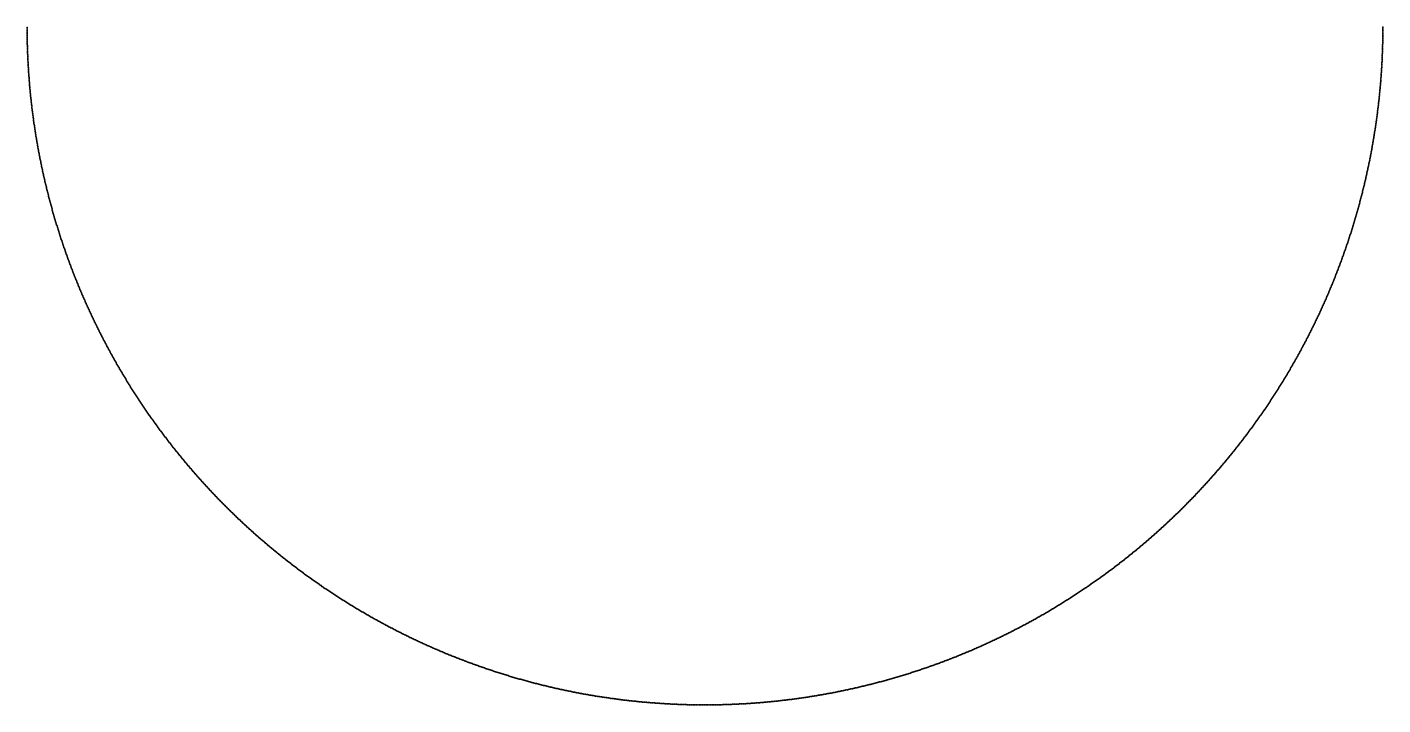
# Model space of a CAD drawing. Header units: metres. Extents: x -238 to 238, y -238 to 238.
# Drawn here: x -237.8 to 237.6, y -237.8 to -0.1 of the extents above; entities that cross this region are included whole.
import ezdxf

# ---------------------------------------------------------------- set-up
doc = ezdxf.new("R2010")
doc.units = ezdxf.units.M

msp = doc.modelspace()

# ---------------------------------------------------------------- linework, layer by layer
for p in [(-237.81, -0.34), (-237.81, -0.76), (-237.81, -1.17), (-237.81, -1.59), (-237.81, -2), (-237.8, -2.42), (-237.8, -2.83), (-237.79, -3.25), (-237.79, -3.66), (-237.78, -4.08), (-237.77, -4.49), (237.6, -4.71), (237.61, -3.88), (237.61, -4.3), (237.62, -3.47), (237.63, -2.22), (237.63, -2.64), (237.63, -3.05), (237.63, -3.05), (237.64, -0.56), (237.64, -0.98), (237.64, -1.39), (237.64, -1.81), (237.65, -0.15), (-237.76, -4.91), (-237.76, -5.32), (-237.75, -5.74), (-237.74, -6.15), (-237.72, -6.57), (-237.71, -6.98), (-237.7, -7.4), (-237.69, -7.81), (-237.67, -8.23), (-237.66, -8.64), (-237.64, -9.06), (-237.63, -9.47), (237.47, -9.28), (237.49, -8.86), (237.5, -8.45), (237.51, -8.04), (237.53, -7.62), (237.54, -7.21), (237.55, -6.79), (237.56, -6.38), (237.57, -5.96), (237.58, -5.54), (237.59, -5.13), (-237.61, -9.89), (-237.59, -10.3), (-237.57, -10.72), (-237.56, -11.13), (-237.54, -11.55), (-237.52, -11.96), (-237.49, -12.38), (-237.47, -12.79), (-237.45, -13.21), (-237.43, -13.62), (-237.4, -14.04), (237.22, -14.26), (237.25, -13.84), (237.27, -13.43), (237.29, -13.01), (237.32, -12.6), (237.34, -12.18), (237.36, -11.77), (237.38, -11.35), (237.4, -10.94), (237.42, -10.52), (237.44, -10.11), (237.45, -9.69), (-237.38, -14.45), (-237.35, -14.86), (-237.33, -15.28), (-237.3, -15.69), (-237.27, -16.11), (-237.24, -16.52), (-237.21, -16.94), (-237.18, -17.35), (-237.15, -17.76), (-237.12, -18.18), (-237.09, -18.59), (-237.06, -19.01), (236.9, -18.81), (236.94, -18.4), (236.97, -17.98), (237, -17.57), (237.03, -17.16), (237.06, -16.74), (237.09, -16.33), (237.12, -15.91), (237.14, -15.5), (237.17, -15.08), (237.2, -14.67), (-237.02, -19.42), (-236.99, -19.83), (-236.95, -20.25), (-236.92, -20.66), (-236.88, -21.07), (-236.85, -21.49), (-236.81, -21.9), (-236.77, -22.31), (-236.73, -22.73), (-236.69, -23.14), (-236.65, -23.55), (236.5, -23.36), (236.54, -22.95), (236.58, -22.53), (236.62, -22.12), (236.66, -21.71), (236.7, -21.29), (236.73, -20.88), (236.77, -20.47), (236.8, -20.05), (236.84, -19.64), (236.87, -19.23), (-236.61, -23.97), (-236.57, -24.38), (-236.52, -24.79), (-236.48, -25.21), (-236.44, -25.62), (-236.39, -26.03), (-236.34, -26.44), (-236.3, -26.86), (-236.25, -27.27), (-236.2, -27.68), (-236.15, -28.09), (-236.11, -28.51), (235.96, -28.31), (236.01, -27.9), (236.06, -27.49), (236.1, -27.08), (236.15, -26.66), (236.2, -26.25), (236.24, -25.84), (236.29, -25.43), (236.33, -25.01), (236.37, -24.6), (236.42, -24.19), (236.46, -23.77), (-236.06, -28.92), (-236, -29.33), (-235.95, -29.74), (-235.9, -30.15), (-235.85, -30.57), (-235.79, -30.98), (-235.74, -31.39), (-235.69, -31.8), (-235.63, -32.21), (-235.57, -32.62), (-235.52, -33.04), (235.31, -33.25), (235.37, -32.84), (235.43, -32.43), (235.49, -32.02), (235.54, -31.61), (235.6, -31.2), (235.65, -30.79), (235.7, -30.37), (235.76, -29.96), (235.81, -29.55), (235.86, -29.14), (235.91, -28.73), (-235.46, -33.45), (-235.4, -33.86), (-235.34, -34.27), (-235.28, -34.68), (-235.22, -35.09), (-235.16, -35.5), (-235.09, -35.91), (-235.03, -36.32), (-234.97, -36.73), (-234.9, -37.14), (-234.84, -37.55), (-234.77, -37.96), (234.63, -37.77), (234.7, -37.36), (234.76, -36.95), (234.83, -36.54), (234.89, -36.13), (234.95, -35.72), (235.02, -35.31), (235.08, -34.9), (235.14, -34.49), (235.2, -34.08), (235.26, -33.66), (-234.71, -38.37), (-234.64, -38.78), (-234.57, -39.19), (-234.5, -39.6), (-234.43, -40.01), (-234.36, -40.42), (-234.29, -40.83), (-234.22, -41.24), (-234.15, -41.65), (-234.08, -42.05), (-234, -42.46), (233.79, -42.68), (233.86, -42.27), (233.94, -41.86), (234.01, -41.45), (234.08, -41.05), (234.15, -40.64), (234.22, -40.23), (234.29, -39.82), (234.36, -39.41), (234.43, -39), (234.5, -38.59), (234.57, -38.18), (-233.93, -42.87), (-233.85, -43.28), (-233.78, -43.69), (-233.7, -44.1), (-233.62, -44.5), (-233.54, -44.91), (-233.47, -45.32), (-233.39, -45.73), (-233.31, -46.13), (-233.23, -46.54), (-233.14, -46.95), (-233.06, -47.36), (232.93, -47.16), (233.01, -46.76), (233.09, -46.35), (233.17, -45.94), (233.25, -45.54), (233.33, -45.13), (233.41, -44.72), (233.49, -44.31), (233.56, -43.9), (233.64, -43.5), (233.72, -43.09), (-232.98, -47.76), (-232.9, -48.17), (-232.81, -48.58), (-232.73, -48.98), (-232.64, -49.39), (-232.55, -49.79), (-232.47, -50.2), (-232.38, -50.61), (-232.29, -51.01), (-232.2, -51.42), (-232.11, -51.82), (-232.02, -52.23), (231.89, -52.04), (231.98, -51.63), (232.07, -51.23), (232.16, -50.82), (232.25, -50.42), (232.33, -50.01), (232.42, -49.6), (232.51, -49.2), (232.59, -48.79), (232.68, -48.39), (232.76, -47.98), (232.85, -47.57), (-231.93, -52.63), (-231.84, -53.04), (-231.74, -53.44), (-231.65, -53.85), (-231.56, -54.25), (-231.46, -54.66), (-231.37, -55.06), (-231.27, -55.46), (-231.17, -55.87), (-231.07, -56.27), (-230.98, -56.67), (230.75, -56.89), (230.85, -56.48), (230.95, -56.08), (231.04, -55.68), (231.14, -55.27), (231.24, -54.87), (231.33, -54.47), (231.43, -54.06), (231.52, -53.66), (231.61, -53.25), (231.71, -52.85), (231.8, -52.44), (-230.88, -57.08), (-230.78, -57.48), (-230.68, -57.88), (-230.57, -58.29), (-230.47, -58.69), (-230.37, -59.09), (-230.27, -59.49), (-230.16, -59.89), (-230.06, -60.3), (-229.95, -60.7), (-229.85, -61.1), (-229.74, -61.5), (229.51, -61.71), (229.61, -61.31), (229.72, -60.91), (229.83, -60.51), (229.93, -60.11), (230.04, -59.71), (230.14, -59.3), (230.24, -58.9), (230.35, -58.5), (230.45, -58.1), (230.55, -57.69), (230.65, -57.29), (-229.63, -61.9), (-229.52, -62.3), (-229.41, -62.7), (-229.3, -63.1), (-229.19, -63.5), (-229.08, -63.9), (-228.97, -64.3), (-228.86, -64.7), (-228.74, -65.1), (-228.63, -65.5), (-228.52, -65.9), (-228.4, -66.3), (228.16, -66.51), (228.28, -66.11), (228.4, -65.71), (228.51, -65.31), (228.62, -64.91), (228.74, -64.51), (228.85, -64.11), (228.96, -63.71), (229.07, -63.31), (229.18, -62.91), (229.29, -62.51), (229.4, -62.11), (-228.28, -66.7), (-228.17, -67.1), (-228.05, -67.49), (-227.93, -67.89), (-227.81, -68.29), (-227.69, -68.69), (-227.57, -69.09), (-227.45, -69.48), (-227.33, -69.88), (-227.21, -70.28), (-227.09, -70.67), (-226.96, -71.07), (226.72, -71.28), (226.85, -70.88), (226.97, -70.49), (227.09, -70.09), (227.21, -69.69), (227.34, -69.3), (227.46, -68.9), (227.58, -68.5), (227.7, -68.1), (227.81, -67.71), (227.93, -67.31), (228.05, -66.91), (-226.84, -71.47), (-226.71, -71.86), (-226.59, -72.26), (-226.46, -72.65), (-226.33, -73.05), (-226.21, -73.44), (-226.08, -73.84), (-225.95, -74.23), (-225.82, -74.63), (-225.69, -75.02), (-225.56, -75.41), (-225.43, -75.81), (225.18, -76.02), (225.31, -75.62), (225.44, -75.23), (225.57, -74.84), (225.71, -74.44), (225.83, -74.05), (225.96, -73.65), (226.09, -73.26), (226.22, -72.86), (226.35, -72.47), (226.47, -72.07), (226.6, -71.67), (-225.29, -76.2), (-225.16, -76.6), (-225.03, -76.99), (-224.89, -77.38), (-224.76, -77.77), (-224.62, -78.17), (-224.48, -78.56), (-224.35, -78.95), (-224.21, -79.34), (-224.07, -79.73), (-223.93, -80.12), (-223.79, -80.51), (223.54, -80.72), (223.68, -80.33), (223.82, -79.94), (223.96, -79.55), (224.1, -79.16), (224.23, -78.76), (224.37, -78.37), (224.51, -77.98), (224.64, -77.59), (224.78, -77.2), (224.91, -76.8), (225.05, -76.41), (-223.65, -80.9), (-223.51, -81.3), (-223.36, -81.69), (-223.22, -82.07), (-223.08, -82.46), (-222.93, -82.85), (-222.79, -83.24), (-222.64, -83.63), (-222.5, -84.02), (-222.35, -84.41), (-222.2, -84.8), (-222.05, -85.18), (-221.91, -85.57), (221.8, -85.39), (221.95, -85), (222.1, -84.61), (222.24, -84.23), (222.39, -83.84), (222.54, -83.45), (222.68, -83.06), (222.83, -82.67), (222.97, -82.28), (223.11, -81.89), (223.26, -81.5), (223.4, -81.11), (-221.76, -85.96), (-221.61, -86.35), (-221.45, -86.73), (-221.3, -87.12), (-221.15, -87.51), (-221, -87.89), (-220.84, -88.28), (-220.69, -88.66), (-220.53, -89.05), (-220.38, -89.43), (-220.22, -89.82), (-220.07, -90.2), (219.96, -90.02), (220.12, -89.64), (220.28, -89.25), (220.43, -88.87), (220.59, -88.48), (220.74, -88.1), (220.89, -87.71), (221.05, -87.32), (221.2, -86.94), (221.35, -86.55), (221.5, -86.16), (221.65, -85.78), (-219.91, -90.59), (-219.75, -90.97), (-219.59, -91.35), (-219.43, -91.74), (-219.27, -92.12), (-219.11, -92.5), (-218.95, -92.88), (-218.79, -93.27), (-218.62, -93.65), (-218.46, -94.03), (-218.29, -94.41), (-218.13, -94.79), (217.86, -94.99), (218.03, -94.61), (218.19, -94.23), (218.36, -93.85), (218.52, -93.47), (218.68, -93.09), (218.85, -92.7), (219.01, -92.32), (219.17, -91.94), (219.33, -91.56), (219.49, -91.17), (219.65, -90.79), (219.81, -90.4), (-217.96, -95.17), (-217.8, -95.55), (-217.63, -95.93), (-217.46, -96.31), (-217.29, -96.69), (-217.12, -97.07), (-216.95, -97.45), (-216.78, -97.83), (-216.61, -98.21), (-216.44, -98.59), (-216.27, -98.96), (-216.1, -99.34), (-215.92, -99.72), (215.83, -99.54), (216, -99.16), (216.17, -98.78), (216.35, -98.41), (216.52, -98.03), (216.69, -97.65), (216.86, -97.27), (217.03, -96.89), (217.2, -96.51), (217.36, -96.13), (217.53, -95.75), (217.7, -95.37), (-215.75, -100.1), (-215.57, -100.47), (-215.4, -100.85), (-215.22, -101.22), (-215.04, -101.6), (-214.87, -101.97), (-214.69, -102.35), (-214.51, -102.72), (-214.33, -103.1), (-214.15, -103.47), (-213.97, -103.85), (-213.79, -104.22), (-213.61, -104.59), (213.51, -104.42), (213.7, -104.04), (213.88, -103.67), (214.06, -103.3), (214.24, -102.92), (214.42, -102.55), (214.59, -102.17), (214.77, -101.8), (214.95, -101.42), (215.13, -101.05), (215.3, -100.67), (215.48, -100.29), (215.65, -99.92), (-213.42, -104.97), (-213.24, -105.34), (-213.06, -105.71), (-212.87, -106.08), (-212.69, -106.45), (-212.5, -106.82), (-212.31, -107.2), (-212.12, -107.57), (-211.94, -107.94), (-211.75, -108.31), (-211.56, -108.68), (-211.37, -109.04), (211.09, -109.24), (211.28, -108.87), (211.47, -108.5), (211.66, -108.13), (211.85, -107.76), (212.03, -107.39), (212.22, -107.02), (212.41, -106.65), (212.59, -106.28), (212.78, -105.91), (212.96, -105.53), (213.15, -105.16), (213.33, -104.79), (-211.18, -109.41), (-210.99, -109.78), (-210.8, -110.15), (-210.6, -110.52), (-210.41, -110.89), (-210.22, -111.25), (-210.02, -111.62), (-209.83, -111.99), (-209.63, -112.35), (-209.43, -112.72), (-209.24, -113.08), (-209.04, -113.45), (-208.84, -113.81), (208.56, -114), (208.76, -113.64), (208.95, -113.28), (209.15, -112.91), (209.35, -112.54), (209.54, -112.18), (209.74, -111.81), (209.93, -111.45), (210.13, -111.08), (210.32, -110.71), (210.51, -110.34), (210.71, -109.98), (210.9, -109.61), (-208.64, -114.18), (-208.44, -114.54), (-208.24, -114.91), (-208.04, -115.27), (-207.84, -115.63), (-207.64, -115.99), (-207.44, -116.36), (-207.23, -116.72), (-207.03, -117.08), (-206.82, -117.44), (-206.62, -117.8), (-206.41, -118.16), (-206.21, -118.52), (205.92, -118.71), (206.12, -118.35), (206.33, -117.99), (206.54, -117.63), (206.74, -117.27), (206.94, -116.91), (207.15, -116.55), (207.35, -116.18), (207.55, -115.82), (207.76, -115.46), (207.96, -115.1), (208.16, -114.73), (208.36, -114.37), (-206, -118.88), (-205.79, -119.24), (-205.58, -119.6), (-205.37, -119.96), (-205.16, -120.32), (-204.95, -120.68), (-204.74, -121.03), (-204.53, -121.39), (-204.32, -121.75), (-204.11, -122.11), (-203.89, -122.46), (-203.68, -122.82), (-203.46, -123.17), (-203.25, -123.53), (203.17, -123.36), (203.39, -123), (203.6, -122.65), (203.81, -122.29), (204.03, -121.94), (204.24, -121.58), (204.45, -121.22), (204.66, -120.86), (204.87, -120.51), (205.08, -120.15), (205.29, -119.79), (205.5, -119.43), (205.71, -119.07), (-203.03, -123.88), (-202.82, -124.24), (-202.6, -124.59), (-202.38, -124.94), (-202.16, -125.3), (-201.94, -125.65), (-201.72, -126), (-201.5, -126.35), (-201.28, -126.71), (-201.06, -127.06), (-200.84, -127.41), (-200.62, -127.76), (-200.39, -128.11), (200.1, -128.29), (200.32, -127.94), (200.54, -127.59), (200.76, -127.24), (200.99, -126.89), (201.21, -126.54), (201.43, -126.19), (201.65, -125.83), (201.87, -125.48), (202.09, -125.13), (202.3, -124.78), (202.52, -124.42), (202.74, -124.07), (202.95, -123.71), (-200.17, -128.46), (-199.95, -128.81), (-199.72, -129.16), (-199.5, -129.5), (-199.27, -129.85), (-199.04, -130.2), (-198.81, -130.55), (-198.59, -130.89), (-198.36, -131.24), (-198.13, -131.59), (-197.9, -131.93), (-197.67, -132.28), (-197.44, -132.62), (-197.21, -132.97), (197.13, -132.8), (197.36, -132.46), (197.6, -132.11), (197.83, -131.77), (198.06, -131.42), (198.28, -131.08), (198.51, -130.73), (198.74, -130.38), (198.97, -130.03), (199.19, -129.69), (199.42, -129.34), (199.65, -128.99), (199.87, -128.64), (-196.97, -133.31), (-196.74, -133.66), (-196.51, -134), (-196.27, -134.34), (-196.04, -134.68), (-195.8, -135.03), (-195.57, -135.37), (-195.33, -135.71), (-195.09, -136.05), (-194.85, -136.39), (-194.62, -136.73), (-194.38, -137.07), (-194.14, -137.41), (-193.9, -137.75), (193.83, -137.58), (194.07, -137.25), (194.31, -136.91), (194.55, -136.57), (194.79, -136.23), (195.02, -135.89), (195.26, -135.55), (195.5, -135.2), (195.73, -134.86), (195.97, -134.52), (196.2, -134.18), (196.43, -133.83), (196.67, -133.49), (196.9, -133.15), (-193.66, -138.09), (-193.42, -138.42), (-193.17, -138.76), (-192.93, -139.1), (-192.69, -139.43), (-192.44, -139.77), (-192.2, -140.11), (-191.96, -140.44), (-191.71, -140.78), (-191.46, -141.11), (-191.22, -141.45), (-190.97, -141.78), (-190.72, -142.11), (-190.47, -142.45), (190.16, -142.62), (190.41, -142.28), (190.66, -141.95), (190.9, -141.62), (191.15, -141.28), (191.4, -140.95), (191.64, -140.62), (191.89, -140.28), (192.13, -139.95), (192.38, -139.61), (192.62, -139.27), (192.86, -138.94), (193.11, -138.6), (193.35, -138.26), (193.59, -137.92), (-190.23, -142.78), (-189.98, -143.11), (-189.73, -143.44), (-189.48, -143.77), (-189.22, -144.1), (-188.97, -144.43), (-188.72, -144.76), (-188.47, -145.09), (-188.21, -145.42), (-187.96, -145.75), (-187.7, -146.08), (-187.45, -146.4), (-187.19, -146.73), (-186.94, -147.06), (-186.68, -147.38), (186.62, -147.23), (186.88, -146.9), (187.13, -146.57), (187.39, -146.25), (187.64, -145.92), (187.9, -145.59), (188.15, -145.26), (188.4, -144.93), (188.66, -144.6), (188.91, -144.27), (189.16, -143.94), (189.41, -143.61), (189.66, -143.28), (189.91, -142.95), (-186.42, -147.71), (-186.17, -148.03), (-185.91, -148.36), (-185.65, -148.68), (-185.39, -149.01), (-185.13, -149.33), (-184.87, -149.65), (-184.6, -149.98), (-184.34, -150.3), (-184.08, -150.62), (-183.82, -150.94), (-183.55, -151.26), (-183.29, -151.58), (-183.02, -151.9), (182.7, -152.07), (182.97, -151.75), (183.23, -151.43), (183.49, -151.11), (183.76, -150.79), (184.02, -150.46), (184.28, -150.14), (184.54, -149.82), (184.81, -149.5), (185.07, -149.17), (185.33, -148.85), (185.59, -148.53), (185.85, -148.2), (186.1, -147.88), (186.36, -147.55), (-182.76, -152.22), (-182.49, -152.54), (-182.23, -152.86), (-181.96, -153.18), (-181.69, -153.49), (-181.42, -153.81), (-181.15, -154.13), (-180.89, -154.44), (-180.62, -154.76), (-180.34, -155.07), (-180.07, -155.39), (-179.8, -155.7), (-179.53, -156.02), (-179.26, -156.33), (-178.98, -156.64), (178.66, -156.8), (178.93, -156.49), (179.2, -156.18), (179.47, -155.86), (179.75, -155.55), (180.02, -155.24), (180.29, -154.92), (180.56, -154.61), (180.83, -154.29), (181.1, -153.97), (181.37, -153.66), (181.63, -153.34), (181.9, -153.02), (182.17, -152.7), (182.43, -152.39), (-178.71, -156.95), (-178.44, -157.27), (-178.16, -157.58), (-177.89, -157.89), (-177.61, -158.2), (-177.33, -158.51), (-177.06, -158.82), (-176.78, -159.13), (-176.5, -159.43), (-176.22, -159.74), (-175.94, -160.05), (-175.66, -160.36), (-175.38, -160.66), (-175.1, -160.97), (-174.82, -161.27), (-174.54, -161.58), (174.49, -161.43), (174.77, -161.13), (175.05, -160.82), (175.33, -160.51), (175.61, -160.21), (175.89, -159.9), (176.17, -159.59), (176.45, -159.28), (176.73, -158.98), (177, -158.67), (177.28, -158.36), (177.56, -158.05), (177.83, -157.74), (178.11, -157.43), (178.38, -157.11), (-174.26, -161.88), (-173.98, -162.19), (-173.69, -162.49), (-173.41, -162.79), (-173.12, -163.1), (-172.84, -163.4), (-172.55, -163.7), (-172.27, -164), (-171.98, -164.3), (-171.69, -164.6), (-171.41, -164.9), (-171.12, -165.2), (-170.83, -165.5), (-170.54, -165.8), (-170.25, -166.09), (-169.96, -166.39), (169.91, -166.25), (170.2, -165.95), (170.49, -165.65), (170.78, -165.35), (171.07, -165.05), (171.36, -164.75), (171.64, -164.45), (171.93, -164.15), (172.22, -163.85), (172.5, -163.55), (172.79, -163.25), (173.07, -162.95), (173.36, -162.65), (173.64, -162.34), (173.92, -162.04), (174.21, -161.74), (-169.67, -166.69), (-169.38, -166.98), (-169.09, -167.28), (-168.8, -167.57), (-168.5, -167.87), (-168.21, -168.16), (-167.92, -168.46), (-167.62, -168.75), (-167.33, -169.04), (-167.03, -169.33), (-166.74, -169.62), (-166.44, -169.91), (-166.14, -170.2), (-165.84, -170.49), (-165.55, -170.78), (-165.25, -171.07), (165.2, -170.93), (165.5, -170.64), (165.8, -170.35), (166.1, -170.06), (166.39, -169.77), (166.69, -169.48), (166.98, -169.19), (167.28, -168.9), (167.57, -168.6), (167.87, -168.31), (168.16, -168.02), (168.46, -167.72), (168.75, -167.43), (169.04, -167.13), (169.33, -166.84), (169.62, -166.54), (-164.95, -171.36), (-164.65, -171.65), (-164.35, -171.94), (-164.05, -172.22), (-163.75, -172.51), (-163.45, -172.79), (-163.15, -173.08), (-162.84, -173.36), (-162.54, -173.65), (-162.24, -173.93), (-161.93, -174.21), (-161.63, -174.5), (-161.32, -174.78), (-161.02, -175.06), (-160.71, -175.34), (-160.41, -175.62), (-160.1, -175.9), (160.06, -175.76), (160.37, -175.48), (160.67, -175.2), (160.98, -174.92), (161.28, -174.64), (161.59, -174.36), (161.89, -174.07), (162.19, -173.79), (162.5, -173.51), (162.8, -173.22), (163.1, -172.94), (163.4, -172.65), (163.71, -172.37), (164.01, -172.08), (164.31, -171.79), (164.61, -171.51), (164.91, -171.22), (-159.79, -176.18), (-159.48, -176.46), (-159.18, -176.74), (-158.87, -177.01), (-158.56, -177.29), (-158.25, -177.57), (-157.94, -177.84), (-157.63, -178.12), (-157.32, -178.39), (-157.01, -178.67), (-156.69, -178.94), (-156.38, -179.22), (-156.07, -179.49), (-155.75, -179.76), (-155.44, -180.03), (-155.13, -180.3), (-154.81, -180.57), (154.77, -180.44), (155.09, -180.17), (155.4, -179.9), (155.72, -179.62), (156.03, -179.35), (156.34, -179.08), (156.65, -178.81), (156.97, -178.53), (157.28, -178.26), (157.59, -177.98), (157.9, -177.71), (158.21, -177.43), (158.52, -177.15), (158.83, -176.88), (159.14, -176.6), (159.44, -176.32), (159.75, -176.04), (-154.49, -180.84), (-154.18, -181.11), (-153.86, -181.38), (-153.55, -181.65), (-153.23, -181.92), (-152.91, -182.18), (-152.59, -182.45), (-152.27, -182.72), (-151.95, -182.98), (-151.63, -183.25), (-151.31, -183.51), (-150.99, -183.78), (-150.67, -184.04), (-150.35, -184.3), (-150.03, -184.56), (-149.71, -184.83), (-149.38, -185.09), (-149.06, -185.35), (149.03, -185.22), (149.35, -184.96), (149.67, -184.7), (149.99, -184.43), (150.32, -184.17), (150.64, -183.91), (150.96, -183.64), (151.28, -183.38), (151.6, -183.12), (151.92, -182.85), (152.24, -182.58), (152.56, -182.32), (152.87, -182.05), (153.19, -181.78), (153.51, -181.52), (153.83, -181.25), (154.14, -180.98), (154.46, -180.71), (-148.74, -185.61), (-148.41, -185.87), (-148.09, -186.13), (-147.76, -186.38), (-147.44, -186.64), (-147.11, -186.9), (-146.79, -187.15), (-146.46, -187.41), (-146.13, -187.67), (-145.8, -187.92), (-145.47, -188.17), (-145.15, -188.43), (-144.82, -188.68), (-144.49, -188.93), (-144.16, -189.19), (-143.83, -189.44), (-143.5, -189.69), (-143.16, -189.94), (142.8, -190.06), (143.13, -189.81), (143.47, -189.56), (143.8, -189.31), (144.13, -189.06), (144.46, -188.81), (144.79, -188.55), (145.11, -188.3), (145.44, -188.05), (145.77, -187.79), (146.1, -187.54), (146.43, -187.28), (146.75, -187.03), (147.08, -186.77), (147.4, -186.51), (147.73, -186.25), (148.05, -186), (148.38, -185.74), (148.7, -185.48), (-142.83, -190.19), (-142.5, -190.44), (-142.17, -190.69), (-141.83, -190.93), (-141.5, -191.18), (-141.17, -191.43), (-140.83, -191.67), (-140.5, -191.92), (-140.16, -192.16), (-139.83, -192.41), (-139.49, -192.65), (-139.15, -192.89), (-138.82, -193.14), (-138.48, -193.38), (-138.14, -193.62), (-137.8, -193.86), (-137.47, -194.1), (-137.13, -194.34), (-136.79, -194.58), (-136.45, -194.82), (136.08, -194.94), (136.42, -194.7), (136.76, -194.46), (137.1, -194.22), (137.44, -193.98), (137.78, -193.74), (138.11, -193.5), (138.45, -193.26), (138.79, -193.02), (139.13, -192.77), (139.46, -192.53), (139.8, -192.28), (140.13, -192.04), (140.47, -191.79), (140.8, -191.55), (141.14, -191.3), (141.47, -191.06), (141.8, -190.81), (142.14, -190.56), (142.47, -190.31), (-136.11, -195.06), (-135.77, -195.29), (-135.43, -195.53), (-135.08, -195.77), (-134.74, -196), (-134.4, -196.24), (-134.06, -196.47), (-133.71, -196.71), (-133.37, -196.94), (-133.03, -197.17), (-132.68, -197.4), (-132.34, -197.63), (-131.99, -197.86), (-131.65, -198.09), (-131.3, -198.32), (-130.95, -198.55), (-130.61, -198.78), (-130.26, -199.01), (-129.91, -199.24), (-129.56, -199.46), (-129.22, -199.69), (129.19, -199.57), (129.54, -199.35), (129.89, -199.12), (130.24, -198.89), (130.58, -198.67), (130.93, -198.44), (131.28, -198.21), (131.62, -197.98), (131.97, -197.75), (132.31, -197.52), (132.66, -197.28), (133, -197.05), (133.34, -196.82), (133.69, -196.59), (134.03, -196.35), (134.37, -196.12), (134.72, -195.88), (135.06, -195.65), (135.4, -195.41), (135.74, -195.17), (-128.87, -199.91), (-128.52, -200.14), (-128.17, -200.36), (-127.82, -200.59), (-127.47, -200.81), (-127.12, -201.03), (-126.77, -201.25), (-126.41, -201.47), (-126.06, -201.69), (-125.71, -201.91), (-125.36, -202.13), (-125, -202.35), (-124.65, -202.57), (-124.3, -202.79), (-123.94, -203), (-123.59, -203.22), (-123.23, -203.43), (-122.88, -203.65), (-122.52, -203.86), (-122.17, -204.08), (-121.81, -204.29), (121.43, -204.39), (121.79, -204.18), (122.15, -203.97), (122.5, -203.75), (122.86, -203.54), (123.21, -203.32), (123.57, -203.11), (123.92, -202.89), (124.28, -202.67), (124.63, -202.46), (124.98, -202.24), (125.34, -202.02), (125.69, -201.8), (126.04, -201.58), (126.39, -201.36), (126.74, -201.14), (127.09, -200.92), (127.44, -200.69), (127.8, -200.47), (128.14, -200.25), (128.49, -200.02), (128.84, -199.8), (-121.45, -204.5), (-121.1, -204.71), (-120.74, -204.92), (-120.38, -205.13), (-120.02, -205.34), (-119.66, -205.55), (-119.3, -205.76), (-118.94, -205.97), (-118.58, -206.18), (-118.22, -206.38), (-117.86, -206.59), (-117.5, -206.79), (-117.14, -207), (-116.78, -207.2), (-116.42, -207.41), (-116.06, -207.61), (-115.69, -207.81), (-115.33, -208.01), (-114.97, -208.21), (-114.6, -208.41), (-114.24, -208.61), (-113.88, -208.81), (-113.51, -209.01), (113.13, -209.11), (113.49, -208.91), (113.86, -208.71), (114.22, -208.51), (114.59, -208.31), (114.95, -208.11), (115.31, -207.91), (115.68, -207.71), (116.04, -207.51), (116.4, -207.3), (116.76, -207.1), (117.12, -206.89), (117.49, -206.69), (117.85, -206.48), (118.21, -206.28), (118.57, -206.07), (118.93, -205.86), (119.29, -205.65), (119.64, -205.45), (120, -205.24), (120.36, -205.03), (120.72, -204.82), (121.08, -204.6), (-113.15, -209.21), (-112.78, -209.41), (-112.41, -209.6), (-112.05, -209.8), (-111.68, -209.99), (-111.32, -210.19), (-110.95, -210.38), (-110.58, -210.58), (-110.21, -210.77), (-109.84, -210.96), (-109.48, -211.15), (-109.11, -211.34), (-108.74, -211.53), (-108.37, -211.72), (-108, -211.91), (-107.63, -212.1), (-107.26, -212.29), (-106.89, -212.47), (-106.52, -212.66), (-106.15, -212.85), (-105.77, -213.03), (-105.4, -213.21), (-105.03, -213.4), (-104.66, -213.58), (-104.28, -213.76), (-103.91, -213.95), (103.9, -213.85), (104.27, -213.67), (104.64, -213.49), (105.02, -213.3), (105.39, -213.12), (105.76, -212.93), (106.13, -212.75), (106.5, -212.56), (106.87, -212.38), (107.25, -212.19), (107.62, -212), (107.99, -211.81), (108.36, -211.62), (108.72, -211.43), (109.09, -211.24), (109.46, -211.05), (109.83, -210.86), (110.2, -210.67), (110.57, -210.48), (110.93, -210.28), (111.3, -210.09), (111.67, -209.89), (112.03, -209.7), (112.4, -209.5), (112.76, -209.3), (-103.54, -214.13), (-103.16, -214.31), (-102.79, -214.49), (-102.41, -214.67), (-102.04, -214.84), (-101.66, -215.02), (-101.29, -215.2), (-100.91, -215.37), (-100.54, -215.55), (-100.16, -215.73), (-99.78, -215.9), (-99.41, -216.07), (-99.03, -216.25), (-98.65, -216.42), (-98.27, -216.59), (-97.89, -216.76), (-97.52, -216.93), (-97.14, -217.1), (-96.76, -217.27), (-96.38, -217.44), (-96, -217.61), (-95.62, -217.78), (-95.24, -217.94), (-94.86, -218.11), (-94.48, -218.27), (-94.1, -218.44), (-93.71, -218.6), (93.32, -218.68), (93.71, -218.51), (94.09, -218.35), (94.47, -218.19), (94.85, -218.02), (95.23, -217.85), (95.61, -217.69), (95.99, -217.52), (96.37, -217.35), (96.75, -217.18), (97.13, -217.01), (97.51, -216.84), (97.88, -216.67), (98.26, -216.5), (98.64, -216.33), (99.02, -216.16), (99.4, -215.98), (99.77, -215.81), (100.15, -215.63), (100.53, -215.46), (100.9, -215.28), (101.28, -215.11), (101.65, -214.93), (102.03, -214.75), (102.4, -214.57), (102.78, -214.39), (103.15, -214.21), (103.52, -214.03), (-93.33, -218.76), (-92.95, -218.93), (-92.57, -219.09), (-92.18, -219.25), (-91.8, -219.41), (-91.42, -219.57), (-91.04, -219.73), (-90.65, -219.89), (-90.27, -220.05), (-89.88, -220.2), (-89.5, -220.36), (-89.11, -220.51), (-88.73, -220.67), (-88.34, -220.82), (-87.96, -220.98), (-87.57, -221.13), (-87.19, -221.28), (-86.8, -221.44), (-86.41, -221.59), (-86.03, -221.74), (-85.64, -221.89), (-85.25, -222.04), (-84.86, -222.18), (-84.47, -222.33), (-84.09, -222.48), (-83.7, -222.63), (-83.31, -222.77), (-82.92, -222.92), (-82.53, -223.06), (-82.14, -223.2), (-81.75, -223.35), (81.36, -223.41), (81.75, -223.27), (82.14, -223.13), (82.53, -222.98), (82.92, -222.84), (83.3, -222.69), (83.69, -222.55), (84.08, -222.4), (84.47, -222.25), (84.86, -222.1), (85.25, -221.96), (85.63, -221.81), (86.02, -221.66), (86.41, -221.51), (86.79, -221.35), (87.18, -221.2), (87.57, -221.05), (87.95, -220.9), (88.34, -220.74), (88.72, -220.59), (89.11, -220.43), (89.49, -220.28), (89.88, -220.12), (90.26, -219.96), (90.64, -219.8), (91.03, -219.64), (91.41, -219.49), (91.79, -219.33), (92.18, -219.16), (92.56, -219), (92.94, -218.84), (-81.36, -223.49), (-80.97, -223.63), (-80.58, -223.77), (-80.19, -223.91), (-79.8, -224.05), (-79.41, -224.19), (-79.02, -224.33), (-78.62, -224.47), (-78.23, -224.6), (-77.84, -224.74), (-77.45, -224.87), (-77.05, -225.01), (-76.66, -225.14), (-76.27, -225.28), (-75.88, -225.41), (-75.48, -225.54), (-75.09, -225.67), (-74.69, -225.8), (-74.3, -225.93), (-73.9, -226.06), (-73.51, -226.19), (-73.11, -226.32), (-72.72, -226.45), (-72.32, -226.57), (-71.93, -226.7), (-71.53, -226.82), (-71.14, -226.95), (-70.74, -227.07), (-70.34, -227.19), (-69.95, -227.32), (-69.55, -227.44), (-69.15, -227.56), (-68.76, -227.68), (-68.36, -227.8), (-67.96, -227.92), (-67.56, -228.04), (-67.16, -228.15), (66.77, -228.21), (67.16, -228.09), (67.56, -227.97), (67.96, -227.85), (68.36, -227.73), (68.75, -227.61), (69.15, -227.49), (69.55, -227.37), (69.95, -227.25), (70.34, -227.13), (70.74, -227), (71.14, -226.88), (71.53, -226.76), (71.93, -226.63), (72.32, -226.5), (72.72, -226.38), (73.11, -226.25), (73.51, -226.12), (73.9, -225.99), (74.3, -225.86), (74.69, -225.73), (75.09, -225.6), (75.48, -225.47), (75.87, -225.34), (76.27, -225.2), (76.66, -225.07), (77.05, -224.94), (77.44, -224.8), (77.84, -224.67), (78.23, -224.53), (78.62, -224.39), (79.01, -224.25), (79.4, -224.12), (79.8, -223.98), (80.19, -223.84), (80.58, -223.7), (80.97, -223.55), (-66.77, -228.27), (-66.37, -228.39), (-65.97, -228.5), (-65.57, -228.62), (-65.17, -228.73), (-64.77, -228.84), (-64.37, -228.96), (-63.97, -229.07), (-63.57, -229.18), (-63.17, -229.29), (-62.77, -229.4), (-62.37, -229.51), (-61.97, -229.62), (-61.57, -229.72), (-61.17, -229.83), (-60.76, -229.94), (-60.36, -230.04), (-59.96, -230.15), (-59.56, -230.25), (-59.16, -230.36), (-58.76, -230.46), (-58.35, -230.56), (-57.95, -230.66), (-57.55, -230.76), (-57.14, -230.86), (-56.74, -230.96), (-56.34, -231.06), (-55.93, -231.16), (-55.53, -231.26), (-55.13, -231.35), (-54.72, -231.45), (-54.32, -231.54), (-53.91, -231.64), (-53.51, -231.73), (-53.11, -231.82), (-52.7, -231.92), (-52.3, -232.01), (-51.89, -232.1), (-51.49, -232.19), (-51.08, -232.28), (-50.67, -232.37), (-50.27, -232.45), (-49.86, -232.54), (-49.46, -232.63), (-49.05, -232.71), (-48.64, -232.8), (-48.24, -232.88), (-47.83, -232.97), (47.84, -232.92), (48.24, -232.84), (48.65, -232.75), (49.05, -232.67), (49.46, -232.58), (49.87, -232.49), (50.27, -232.41), (50.68, -232.32), (51.08, -232.23), (51.49, -232.14), (51.89, -232.05), (52.3, -231.96), (52.7, -231.87), (53.11, -231.77), (53.51, -231.68), (53.92, -231.59), (54.32, -231.49), (54.73, -231.4), (55.13, -231.3), (55.53, -231.2), (55.94, -231.1), (56.34, -231.01), (56.74, -230.91), (57.15, -230.81), (57.55, -230.71), (57.95, -230.61), (58.36, -230.5), (58.76, -230.4), (59.16, -230.3), (59.56, -230.2), (59.96, -230.09), (60.37, -229.99), (60.77, -229.88), (61.17, -229.77), (61.57, -229.67), (61.97, -229.56), (62.37, -229.45), (62.77, -229.34), (63.17, -229.23), (63.57, -229.12), (63.97, -229.01), (64.37, -228.89), (64.77, -228.78), (65.17, -228.67), (65.57, -228.55), (65.97, -228.44), (66.37, -228.32), (-47.42, -233.05), (-47.02, -233.13), (-46.61, -233.21), (-46.2, -233.29), (-45.8, -233.38), (-45.39, -233.45), (-44.98, -233.53), (-44.57, -233.61), (-44.16, -233.69), (-43.76, -233.77), (-43.35, -233.84), (-42.94, -233.92), (-42.53, -233.99), (-42.12, -234.06), (-41.71, -234.14), (-41.31, -234.21), (-40.9, -234.28), (-40.49, -234.35), (-40.08, -234.42), (-39.67, -234.49), (-39.26, -234.56), (-38.85, -234.63), (-38.44, -234.7), (-38.03, -234.76), (-37.62, -234.83), (-37.21, -234.89), (-36.8, -234.96), (-36.39, -235.02), (-35.98, -235.08), (-35.57, -235.15), (-35.16, -235.21), (-34.75, -235.27), (-34.34, -235.33), (-33.93, -235.39), (-33.51, -235.45), (-33.1, -235.51), (-32.69, -235.56), (-32.28, -235.62), (-31.87, -235.67), (-31.46, -235.73), (-31.05, -235.78), (-30.63, -235.84), (-30.22, -235.89), (-29.81, -235.94), (-29.4, -235.99), (-28.99, -236.05), (-28.57, -236.1), (-28.16, -236.14), (-27.75, -236.19), (-27.34, -236.24), (-26.93, -236.29), (-26.51, -236.34), (-26.1, -236.38), (-25.69, -236.43), (-25.27, -236.47), (-24.86, -236.51), (-24.45, -236.56), (-24.04, -236.6), (-23.62, -236.64), (-23.21, -236.68), (-22.8, -236.72), (-22.38, -236.76), (-21.97, -236.8), (-21.56, -236.84), (-21.14, -236.87), (-20.73, -236.91), (-20.32, -236.95), (-19.9, -236.98), (-19.49, -237.01), (-19.07, -237.05), (-18.66, -237.08), (-18.25, -237.11), (-17.83, -237.14), (-17.42, -237.17), (-17, -237.2), (-16.59, -237.23), (-16.18, -237.26), (-15.76, -237.29), (-15.35, -237.32), (-14.93, -237.34), (-14.52, -237.37), (-14.1, -237.39), (-13.69, -237.42), (-13.27, -237.44), (-12.86, -237.46), (-12.45, -237.49), (-12.03, -237.51), (-11.62, -237.53), (-11.2, -237.55), (-10.79, -237.57), (-10.37, -237.58), (-9.96, -237.6), (-9.54, -237.62), (-9.13, -237.63), (-8.71, -237.65), (-8.3, -237.66), (-7.88, -237.68), (-7.47, -237.69), (-7.05, -237.7), (-6.64, -237.72), (-6.22, -237.73), (6.23, -237.72), (6.65, -237.71), (7.06, -237.7), (7.48, -237.68), (7.89, -237.67), (8.31, -237.66), (8.72, -237.64), (9.14, -237.63), (9.55, -237.61), (9.97, -237.59), (10.38, -237.57), (10.8, -237.55), (11.21, -237.54), (11.63, -237.52), (12.04, -237.49), (12.45, -237.47), (12.87, -237.45), (13.28, -237.43), (13.7, -237.4), (14.11, -237.38), (14.53, -237.35), (14.94, -237.33), (15.36, -237.3), (15.77, -237.27), (16.18, -237.25), (16.6, -237.22), (17.01, -237.19), (17.43, -237.16), (17.84, -237.13), (18.25, -237.09), (18.67, -237.06), (19.08, -237.03), (19.5, -237), (19.91, -236.96), (20.32, -236.93), (20.74, -236.89), (21.15, -236.85), (21.56, -236.82), (21.98, -236.78), (22.39, -236.74), (22.8, -236.7), (23.22, -236.66), (23.63, -236.62), (24.04, -236.57), (24.46, -236.53), (24.87, -236.49), (25.28, -236.45), (25.7, -236.4), (26.11, -236.36), (26.52, -236.31), (26.93, -236.26), (27.35, -236.21), (27.76, -236.17), (28.17, -236.12), (28.58, -236.07), (28.99, -236.02), (29.41, -235.97), (29.82, -235.91), (30.23, -235.86), (30.64, -235.81), (31.05, -235.75), (31.47, -235.7), (31.88, -235.64), (32.29, -235.59), (32.7, -235.53), (33.11, -235.47), (33.52, -235.41), (33.93, -235.36), (34.34, -235.3), (34.75, -235.23), (35.16, -235.17), (35.58, -235.11), (35.99, -235.05), (36.4, -234.99), (36.81, -234.92), (37.22, -234.86), (37.63, -234.79), (38.04, -234.72), (38.45, -234.66), (38.86, -234.59), (39.27, -234.52), (39.67, -234.45), (40.08, -234.38), (40.49, -234.31), (40.9, -234.24), (41.31, -234.17), (41.72, -234.1), (42.13, -234.02), (42.54, -233.95), (42.95, -233.87), (43.35, -233.8), (43.76, -233.72), (44.17, -233.65), (44.58, -233.57), (44.99, -233.49), (45.39, -233.41), (45.8, -233.33), (46.21, -233.25), (46.61, -233.17), (47.02, -233.09), (47.43, -233), (-5.81, -237.74), (-5.39, -237.75), (-4.98, -237.76), (-4.56, -237.76), (-4.15, -237.77), (-3.73, -237.78), (-3.32, -237.78), (-2.9, -237.79), (-2.49, -237.79), (-2.07, -237.8), (-1.66, -237.8), (-1.24, -237.8), (-0.83, -237.8), (-0.41, -237.81), (0, -237.81), (0.42, -237.8), (0.83, -237.8), (1.25, -237.8), (1.67, -237.8), (2.08, -237.8), (2.5, -237.79), (2.91, -237.79), (3.33, -237.78), (3.74, -237.77), (4.16, -237.77), (4.57, -237.76), (4.99, -237.75), (5.4, -237.74), (5.82, -237.73)]:
    msp.add_point(p)

doc.saveas('drawing.dxf')
